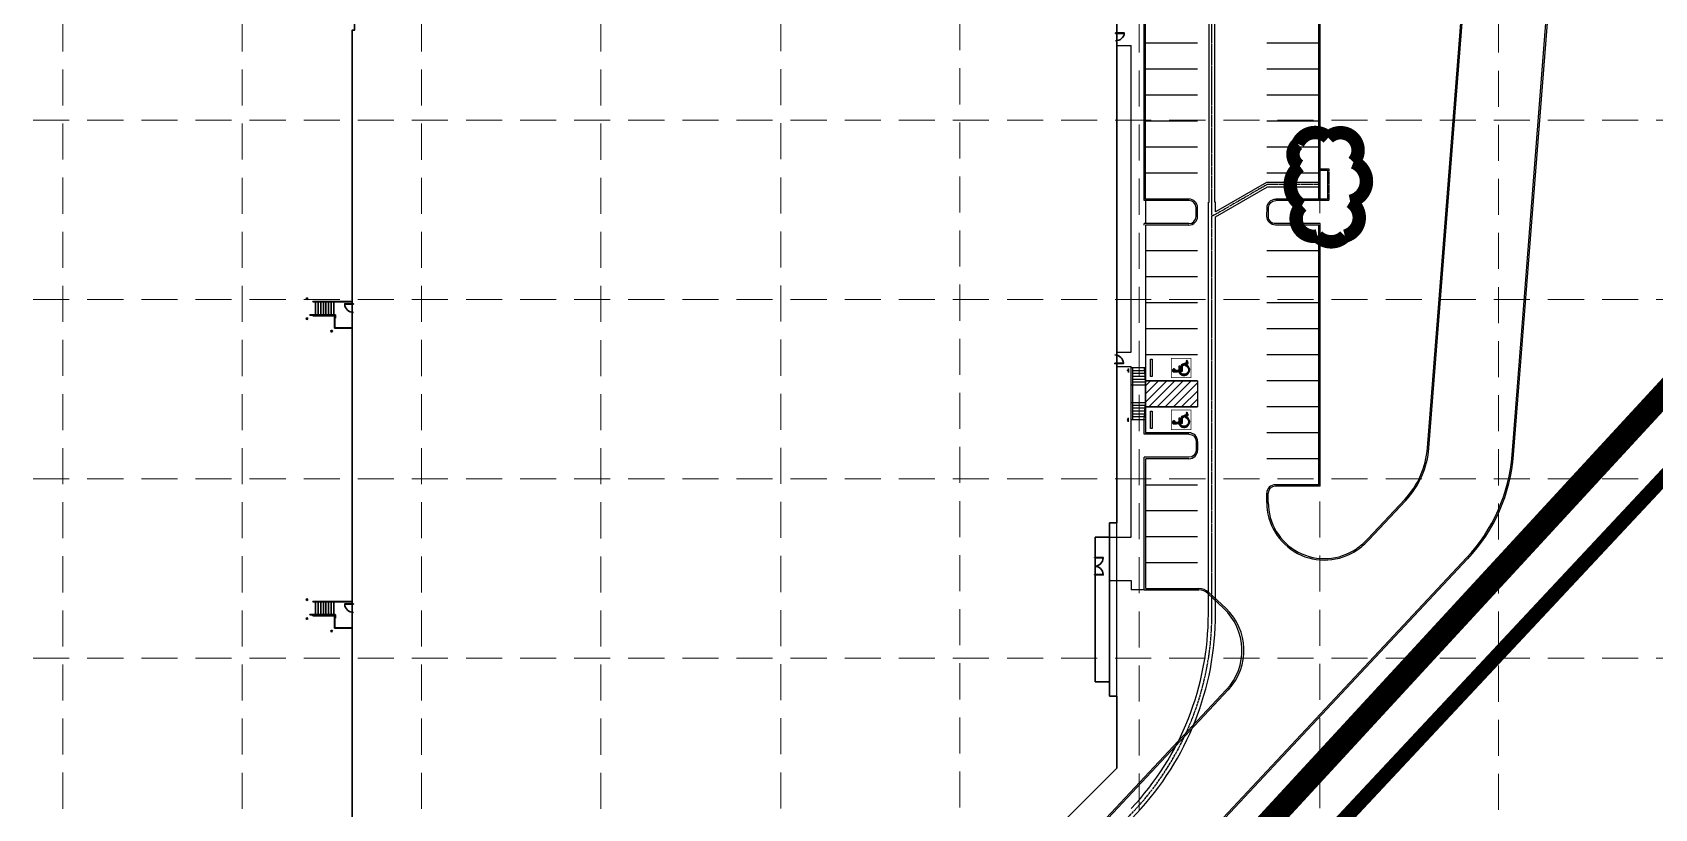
# Model space of a CAD drawing. Header units: inches. Extents: x 2412594 to 2415086, y 7034205 to 7038188.
# Drawn here: x 2414141 to 2414703, y 7035212 to 7035481 of the extents above; entities that cross this region are included whole.
import ezdxf

# ---------------------------------------------------------------- set-up
doc = ezdxf.new("R2010")
doc.units = ezdxf.units.IN
doc.header["$MEASUREMENT"] = 0
for name, pattern in [('2752-06.112 Base Storm$0$CNTRLN', [1.125, 0.75, -0.125, 0.125, -0.125]), ('HIDDEN', [0.375, 0.25, -0.125]), ('HIDDEN2', [0.1875, 0.125, -0.0625])]:
    doc.linetypes.add(name, pattern=pattern)
for name, color, linetype in [('2752-06.112 Base Storm$0$P-STORM', 11, 'Continuous'), ('GRID', 254, 'HIDDEN'), ('LEGEND', 7, 'Continuous'), ('LIMITS OF DISTURBANCE', 1, 'HIDDEN'), ('P-BLDG', 7, 'Continuous'), ('P-PVMT', 3, 'Continuous'), ('P-STRIPE', 10, 'Continuous'), ('SILT FENCE', 200, 'Continuous'), ('STORM', 5, '2752-06.112 Base Storm$0$CNTRLN')]:
    doc.layers.add(name, color=color, linetype=linetype)

msp = doc.modelspace()

# ---------------------------------------------------------------- hatches: boundary and pattern name
at = {"layer": 'P-STRIPE'}
h = msp.add_hatch(color=252, dxfattribs=at)
h.paths.add_polyline_path([(2414542.01, 7035361.62), (2414535.5, 7035361.62), (2414535.5, 7035368.13), (2414542.01, 7035368.13)], flags=16)
h.paths.add_polyline_path([(2414542.25, 7035361.38), (2414542.25, 7035368.38), (2414535.26, 7035368.38), (2414535.26, 7035361.38)])
h = msp.add_hatch(color=252, dxfattribs=at)
edge = h.paths.add_edge_path()
edge.add_spline(control_points=[(2414539.17, 7035363.73), (2414537.72, 7035363.61), (2414536.28, 7035363.48), (2414536.28, 7035363.48), (2414536.28, 7035363.48), (2414535.71, 7035363.43), (2414535.7, 7035364), (2414535.69, 7035364.57), (2414536.26, 7035364.54), (2414536.83, 7035364.51), (2414536.76, 7035363.95), (2414537.36, 7035364), (2414537.96, 7035364.05), (2414537.96, 7035364.76), (2414537.96, 7035365.47), (2414538.17, 7035365.47), (2414538.39, 7035365.47), (2414538.39, 7035364.78), (2414538.39, 7035364.09), (2414538.56, 7035364.11), (2414538.74, 7035364.12), (2414538.74, 7035365.03), (2414538.74, 7035365.95), (2414539.71, 7035366.33), (2414540.68, 7035366.72), (2414540.57, 7035367.01), (2414540.45, 7035367.3), (2414540.64, 7035367.38), (2414540.84, 7035367.46), (2414541.04, 7035366.97), (2414541.23, 7035366.48), (2414540.2, 7035366.07), (2414539.17, 7035365.66), (2414539.17, 7035364.7), (2414539.17, 7035363.73)], knot_values=[0, 0, 0, 0.066667, 0.066667, 0.133333, 0.133333, 0.155556, 0.155556, 0.177778, 0.177778, 0.2, 0.2, 0.266667, 0.266667, 0.333333, 0.333333, 0.4, 0.4, 0.466667, 0.466667, 0.533333, 0.533333, 0.6, 0.6, 0.666667, 0.666667, 0.733333, 0.733333, 0.8, 0.8, 0.866667, 0.866667, 0.933333, 0.933333, 1, 1, 1], weights=[1, 1, 1, 1, 1, 0.682014, 1, 0.682014, 1, 0.682014, 1, 1, 1, 1, 1, 1, 1, 1, 1, 1, 1, 1, 1, 1, 1, 1, 1, 1, 1, 1, 1, 1, 1, 1, 1], degree=2, periodic=0)
h = msp.add_hatch(color=252, dxfattribs=at)
edge = h.paths.add_edge_path()
edge.add_spline(control_points=[(2414540.66, 7035365.95), (2414543.04, 7035364.69), (2414541.11, 7035362.81), (2414539.17, 7035360.94), (2414537.98, 7035363.35), (2414538.22, 7035363.37), (2414538.45, 7035363.39), (2414539.68, 7035361.45), (2414541, 7035363.34), (2414542.32, 7035365.22), (2414540.08, 7035365.72), (2414540.37, 7035365.83), (2414540.66, 7035365.95)], knot_values=[0, 0, 0, 0.125, 0.125, 0.25, 0.25, 0.5, 0.5, 0.625, 0.625, 0.75, 0.75, 1, 1, 1], weights=[1, 0.588082, 1, 0.588082, 1, 1, 1, 0.555567, 1, 0.555567, 1, 1, 1], degree=2, periodic=0)
h = msp.add_hatch(color=252, dxfattribs=at)
h.paths.add_polyline_path([(2414542.01, 7035343.62), (2414535.5, 7035343.62), (2414535.5, 7035350.13), (2414542.01, 7035350.13)], flags=16)
h.paths.add_polyline_path([(2414542.25, 7035343.38), (2414542.25, 7035350.38), (2414535.26, 7035350.38), (2414535.26, 7035343.38)])
h = msp.add_hatch(color=252, dxfattribs=at)
edge = h.paths.add_edge_path()
edge.add_spline(control_points=[(2414539.17, 7035345.73), (2414537.72, 7035345.61), (2414536.28, 7035345.48), (2414536.28, 7035345.48), (2414536.28, 7035345.48), (2414535.71, 7035345.43), (2414535.7, 7035346), (2414535.69, 7035346.57), (2414536.26, 7035346.54), (2414536.83, 7035346.51), (2414536.76, 7035345.95), (2414537.36, 7035346), (2414537.96, 7035346.05), (2414537.96, 7035346.76), (2414537.96, 7035347.47), (2414538.17, 7035347.47), (2414538.39, 7035347.47), (2414538.39, 7035346.78), (2414538.39, 7035346.09), (2414538.56, 7035346.11), (2414538.74, 7035346.12), (2414538.74, 7035347.03), (2414538.74, 7035347.95), (2414539.71, 7035348.33), (2414540.68, 7035348.72), (2414540.57, 7035349.01), (2414540.45, 7035349.3), (2414540.64, 7035349.38), (2414540.84, 7035349.46), (2414541.04, 7035348.97), (2414541.23, 7035348.48), (2414540.2, 7035348.07), (2414539.17, 7035347.66), (2414539.17, 7035346.7), (2414539.17, 7035345.73)], knot_values=[0, 0, 0, 0.066667, 0.066667, 0.133333, 0.133333, 0.155556, 0.155556, 0.177778, 0.177778, 0.2, 0.2, 0.266667, 0.266667, 0.333333, 0.333333, 0.4, 0.4, 0.466667, 0.466667, 0.533333, 0.533333, 0.6, 0.6, 0.666667, 0.666667, 0.733333, 0.733333, 0.8, 0.8, 0.866667, 0.866667, 0.933333, 0.933333, 1, 1, 1], weights=[1, 1, 1, 1, 1, 0.682014, 1, 0.682014, 1, 0.682014, 1, 1, 1, 1, 1, 1, 1, 1, 1, 1, 1, 1, 1, 1, 1, 1, 1, 1, 1, 1, 1, 1, 1, 1, 1], degree=2, periodic=0)
h = msp.add_hatch(color=252, dxfattribs=at)
edge = h.paths.add_edge_path()
edge.add_spline(control_points=[(2414540.66, 7035347.95), (2414543.04, 7035346.69), (2414541.11, 7035344.81), (2414539.17, 7035342.94), (2414537.98, 7035345.35), (2414538.22, 7035345.37), (2414538.45, 7035345.39), (2414539.68, 7035343.45), (2414541, 7035345.34), (2414542.32, 7035347.22), (2414540.08, 7035347.72), (2414540.37, 7035347.83), (2414540.66, 7035347.95)], knot_values=[0, 0, 0, 0.125, 0.125, 0.25, 0.25, 0.5, 0.5, 0.625, 0.625, 0.75, 0.75, 1, 1, 1], weights=[1, 0.588082, 1, 0.588082, 1, 1, 1, 0.555567, 1, 0.555567, 1, 1, 1], degree=2, periodic=0)

# ---------------------------------------------------------------- linework, layer by layer
at = {"layer": '2752-06.112 Base Storm$0$P-STORM', "color": 5}
for p, q in [((2414568.29, 7035429.17), (2414550.67, 7035418.99)), ((2414586.91, 7035429.17), (2414568.29, 7035429.17)), ((2414548.16, 7035279.66), (2414548.16, 7035422.4)), ((2414548.16, 7035422.4), (2414548.41, 7035422.4)), ((2414550.67, 7035422.4), (2414550.41, 7035422.4)), ((2414550.67, 7035418.99), (2414550.67, 7035422.4))]:
    msp.add_line(p, q, dxfattribs=at)
for points in [[(2414548.41, 7035422.4), (2414548.41, 7035610.6)], [(2414550.41, 7035422.4), (2414550.41, 7035605.31)]]:
    msp.add_lwpolyline(points, dxfattribs=at)
msp.add_lwpolyline([(2414316.27, 7034989.51), (2414523.3, 7035210.43, 0.19049), (2414550.67, 7035279.66), (2414550.67, 7035417.26), (2414568.69, 7035427.67), (2414586.91, 7035427.67)], format="xyb", dxfattribs=at)
msp.add_arc((2414449.41, 7035279.66), 98.75, 316.8596, 0, dxfattribs=at)
at = {"layer": 'GRID', "color": 252, "linetype": 'HIDDEN', "lineweight": 0, "ltscale": 50}
for p, q in [((2414151.15, 7034518.34), (2414151.15, 7038123.05)), ((2414213.3, 7034518.33), (2414213.3, 7038123.05)), ((2414275.44, 7034518.32), (2414275.44, 7038123.05)), ((2414337.59, 7034518.31), (2414337.59, 7038123.05)), ((2414400.03, 7034518.45), (2414399.74, 7038123.05)), ((2414462.11, 7034518.75), (2414461.88, 7038123.05)), ((2414524.21, 7034518.01), (2414524.03, 7038123.05)), ((2414586.93, 7034518.58), (2414586.45, 7038124.45)), ((2414648.74, 7034517.93), (2414648.6, 7038124.45)), ((2412659.63, 7035450.75), (2415021.2, 7035450.75)), ((2412659.63, 7035388.61), (2415021.2, 7035388.61)), ((2412659.63, 7035326.46), (2415021.2, 7035326.46)), ((2412659.63, 7035264.31), (2415021.2, 7035264.31))]:
    msp.add_line(p, q, dxfattribs=at)
at = {"layer": 'LEGEND', "color": 170, "ltscale": 100, "const_width": 4.66}
msp.add_lwpolyline([(2414580.61, 7035421.17, 0.520567), (2414580.61, 7035421.17, 0.765195), (2414585.92, 7035410.63, 0.417879), (2414595.47, 7035410.56, 0.6649), (2414597.31, 7035422.62, 0.744833), (2414598.45, 7035436.21, 0.975642), (2414589.71, 7035444.68, 0.520567), (2414579.17, 7035442.57, 0.520567), (2414579.87, 7035434.84, 0.540264), (2414580.61, 7035421.17)], format="xyb", close=True, dxfattribs=at)
at = {"layer": 'LIMITS OF DISTURBANCE', "ltscale": 60, "const_width": 5}
msp.add_lwpolyline([(2414786.58, 7035859.94), (2414739.61, 7035922.32), (2414654.79, 7036041.88), (2414554.94, 7036271.98), (2414463.5, 7036453.57), (2414436.21, 7036571.18), (2414426.35, 7036933.74), (2413311.3, 7036935.34), (2413183.76, 7036923.44), (2413173.05, 7036917.91), (2413161.81, 7036918.85), (2413145.89, 7036915.1), (2413063.46, 7036887.01), (2413070.02, 7036868.29), (2413078.88, 7036845.68), (2413065.89, 7036577.29), (2413056.21, 7036041.03), (2413030.31, 7035479.11), (2413017.28, 7034895.95), (2414287.42, 7034879.34), (2414828.02, 7035457.38), (2414835.09, 7035727.38), (2414842.36, 7035789.59)], close=True, dxfattribs=at)
at = {"layer": 'P-BLDG', "color": 9, "linetype": 'Continuous', "lineweight": 30}
for p, q in [((2414237.76, 7035387.75), (2414237.76, 7035387.88)), ((2414237.76, 7035387.88), (2414251.44, 7035387.88)), ((2414237.76, 7035387.75), (2414251.44, 7035387.75)), ((2414238.68, 7035383.34), (2414238.68, 7035387.75)), ((2414239.6, 7035383.34), (2414239.6, 7035387.75)), ((2414240.51, 7035383.34), (2414240.51, 7035387.75)), ((2414241.43, 7035383.34), (2414241.43, 7035387.75)), ((2414242.35, 7035383.34), (2414242.35, 7035387.75)), ((2414243.26, 7035383.34), (2414243.26, 7035387.75)), ((2414244.18, 7035383.34), (2414244.18, 7035387.75)), ((2414245.1, 7035383.34), (2414245.1, 7035387.75)), ((2414236.76, 7035383.34), (2414245.43, 7035383.34)), ((2414236.76, 7035383.21), (2414236.76, 7035383.34)), ((2414236.76, 7035383.21), (2414245.43, 7035383.21)), ((2414237.76, 7035383.09), (2414245.43, 7035383.09)), ((2414237.76, 7035382.96), (2414237.76, 7035383.09)), ((2414237.76, 7035382.96), (2414245.3, 7035382.96)), ((2414245.3, 7035378.63), (2414245.3, 7035382.96)), ((2414245.3, 7035378.63), (2414251.44, 7035378.63)), ((2414245.43, 7035378.75), (2414245.43, 7035383.09)), ((2414245.43, 7035378.75), (2414251.44, 7035378.75)), ((2414245.55, 7035382.09), (2414245.55, 7035383.09)), ((2414245.55, 7035382.09), (2414245.68, 7035382.09)), ((2414245.68, 7035382.09), (2414245.68, 7035383.09)), ((2414508.94, 7035306.23), (2414513.94, 7035306.23)), ((2414508.94, 7035306.23), (2414508.94, 7035256.07)), ((2414237.76, 7035283.79), (2414237.76, 7035283.92)), ((2414237.76, 7035283.92), (2414251.44, 7035283.92)), ((2414237.76, 7035283.79), (2414251.44, 7035283.79)), ((2414238.68, 7035283.61), (2414238.68, 7035283.73)), ((2414238.68, 7035279.13), (2414238.68, 7035283.54)), ((2414239.6, 7035283.61), (2414239.6, 7035283.74)), ((2414239.6, 7035279.13), (2414239.6, 7035283.54)), ((2414240.51, 7035283.61), (2414240.51, 7035283.74)), ((2414240.51, 7035279.13), (2414240.51, 7035283.54)), ((2414241.43, 7035283.61), (2414241.43, 7035283.74)), ((2414241.43, 7035279.13), (2414241.43, 7035283.54)), ((2414242.35, 7035283.61), (2414242.35, 7035283.74)), ((2414242.35, 7035279.13), (2414242.35, 7035283.54)), ((2414243.26, 7035283.61), (2414243.26, 7035283.74)), ((2414243.26, 7035279.13), (2414243.26, 7035283.54)), ((2414244.18, 7035283.61), (2414244.18, 7035283.74)), ((2414244.18, 7035279.13), (2414244.18, 7035283.54)), ((2414245.1, 7035283.61), (2414245.1, 7035283.74)), ((2414245.1, 7035279.13), (2414245.1, 7035283.54)), ((2414236.76, 7035279.38), (2414245.43, 7035279.38)), ((2414236.76, 7035279.25), (2414236.76, 7035279.38)), ((2414236.76, 7035279.25), (2414245.43, 7035279.25)), ((2414237.76, 7035279.13), (2414245.43, 7035279.13)), ((2414237.76, 7035279), (2414237.76, 7035279.13)), ((2414237.76, 7035279), (2414245.31, 7035279)), ((2414245.31, 7035274.67), (2414245.31, 7035279)), ((2414245.43, 7035274.79), (2414245.43, 7035279.13)), ((2414245.56, 7035278.13), (2414245.56, 7035279.13)), ((2414245.56, 7035278.13), (2414245.68, 7035278.13)), ((2414245.68, 7035278.13), (2414245.68, 7035279.13)), ((2414245.31, 7035274.67), (2414251.44, 7035274.67)), ((2414245.43, 7035274.79), (2414251.44, 7035274.79)), ((2414508.94, 7035256.07), (2414513.94, 7035256.07))]:
    msp.add_line(p, q, dxfattribs=at)
for points in [[(2414252.29, 7035882.82), (2414273.94, 7035882.82), (2414273.94, 7035883.65), (2414426.44, 7035883.65), (2414426.44, 7035884.48), (2414438.94, 7035884.48), (2414438.94, 7035883.65), (2414488.94, 7035883.65), (2414488.94, 7035881.15), (2414513.94, 7035881.15), (2414513.94, 7035821.15), (2414516.44, 7035821.15), (2414516.44, 7035596.15), (2414513.94, 7035596.15), (2414513.94, 7035536.15), (2414516.44, 7035536.15), (2414516.44, 7035311.15), (2414513.94, 7035311.15), (2414513.94, 7035251.15), (2414516.44, 7035251.15), (2414516.44, 7035226.15), (2414428.05, 7035137.76)], [(2414251.44, 7035161.98), (2414251.44, 7035481.98), (2414252.27, 7035481.98), (2414252.27, 7035535.32), (2414251.44, 7035535.32), (2414251.44, 7035855.32), (2414252.27, 7035855.32), (2414252.27, 7035882.82)]]:
    msp.add_lwpolyline(points, dxfattribs=at)
at = {"layer": 'P-BLDG', "color": 9, "linetype": 'Continuous', "lineweight": 30, "extrusion": (0, 0, -1)}
for points in [[(-2414516.03, 7035480.84), (-2414519.03, 7035480.84), (-2414519.03, 7035480.99), (-2414516.03, 7035480.99)], [(-2414508.73, 7035299), (-2414511.73, 7035299), (-2414511.73, 7035299.15), (-2414508.73, 7035299.15)]]:
    msp.add_lwpolyline(points, close=True, dxfattribs=at)
at = {"layer": 'P-BLDG', "color": 9, "linetype": 'Continuous', "lineweight": 30}
for points in [[(2414251.84, 7035386.96), (2414248.84, 7035386.96), (2414248.84, 7035387.11), (2414251.84, 7035387.11)], [(2414515.73, 7035366.52), (2414518.74, 7035366.52), (2414518.73, 7035366.37), (2414515.73, 7035366.38)], [(2414508.73, 7035293.3), (2414511.73, 7035293.3), (2414511.73, 7035293.15), (2414508.73, 7035293.15)], [(2414251.84, 7035282.96), (2414248.84, 7035282.96), (2414248.84, 7035283.11), (2414251.84, 7035283.11)]]:
    msp.add_lwpolyline(points, close=True, dxfattribs=at)
at = {"layer": 'P-BLDG', "color": 9, "linetype": 'HIDDEN2'}
msp.add_lwpolyline([(2414516.44, 7035251.15), (2414516.44, 7035311.15)], dxfattribs=at)
at = {"layer": 'P-BLDG', "color": 9, "linetype": 'Continuous', "lineweight": 30}
for centre in [(2414235.76, 7035388.88), (2414235.76, 7035381.96), (2414244.3, 7035377.63), (2414235.76, 7035284.57), (2414235.76, 7035278), (2414244.31, 7035273.67)]:
    msp.add_circle(centre, 0.25, dxfattribs=at)
at = {"layer": 'P-BLDG', "color": 9, "linetype": 'Continuous', "lineweight": 30, "extrusion": (0, 0, -1)}
for centre, start, end in [((-2414251.84, 7035387.11), 269.9999, 357.2137), ((-2414515.73, 7035366.38), 90.1092, 177.323), ((-2414508.73, 7035293.15), 89.9999, 177.2137), ((-2414251.84, 7035283.11), 269.9999, 357.2137)]:
    msp.add_arc(centre, 3, start, end, dxfattribs=at)
at = {"layer": 'P-BLDG', "color": 9, "linetype": 'Continuous', "lineweight": 30}
for centre, radius, start, end in [((2414245.43, 7035383.09), 0.25, 0, 90), ((2414245.43, 7035383.09), 0.125, 0, 90), ((2414508.73, 7035299.15), 3, 269.9999, 357.2137), ((2414245.43, 7035279.13), 0.25, 0, 90), ((2414245.43, 7035279.13), 0.125, 0, 90)]:
    msp.add_arc(centre, radius, start, end, dxfattribs=at)
msp.add_ellipse((2414516.03, 7035480.97), major_axis=(-3, 0), ratio=0.883235, start_param=1.570795, end_param=3.092962, dxfattribs=at)
at = {"layer": 'P-PVMT', "color": 7}
for p, q in [((2414624.62, 7035337.12), (2414665.23, 7035856.39)), ((2414624.12, 7035337.16), (2414664.7, 7035856.08)), ((2414653.45, 7035334.76), (2414694.14, 7035854.11)), ((2414653.94, 7035334.73), (2414694.64, 7035854.07)), ((2414525.91, 7035422.92), (2414525.91, 7035504.41)), ((2414526.41, 7035423.42), (2414526.41, 7035504.41)), ((2414586.41, 7035423.42), (2414586.41, 7035504.41)), ((2414586.91, 7035422.92), (2414586.91, 7035504.91)), ((2414516.44, 7035476.65), (2414521.41, 7035476.65)), ((2414521.41, 7035370.35), (2414521.41, 7035476.65)), ((2414541.41, 7035423.42), (2414526.41, 7035423.42)), ((2414586.41, 7035423.42), (2414571.53, 7035423.42)), ((2414541.41, 7035422.92), (2414525.91, 7035422.92)), ((2414526.41, 7035422.92), (2414526.41, 7035414.92)), ((2414543.91, 7035417.42), (2414543.91, 7035420.42)), ((2414544.41, 7035417.42), (2414544.41, 7035420.42)), ((2414568.47, 7035417.48), (2414568.53, 7035420.48)), ((2414568.97, 7035417.47), (2414569.03, 7035420.47)), ((2414586.91, 7035422.92), (2414571.53, 7035422.92)), ((2414541.41, 7035414.92), (2414525.91, 7035414.92)), ((2414525.91, 7035414.42), (2414525.91, 7035414.92)), ((2414541.41, 7035414.42), (2414526.41, 7035414.42)), ((2414526.41, 7035414.42), (2414526.41, 7035342.42)), ((2414586.91, 7035414.92), (2414571.47, 7035414.92)), ((2414586.41, 7035414.42), (2414571.47, 7035414.42)), ((2414586.41, 7035324.42), (2414586.41, 7035414.42)), ((2414586.91, 7035414.42), (2414586.91, 7035414.92)), ((2414586.91, 7035323.92), (2414586.91, 7035414.42)), ((2414516.43, 7035370.35), (2414521.41, 7035370.35)), ((2414516.43, 7035365.35), (2414521.41, 7035365.35)), ((2414521.41, 7035306.19), (2414521.41, 7035365.35)), ((2414526.41, 7035364.9), (2414521.41, 7035364.9)), ((2414521.91, 7035364.9), (2414521.91, 7035346.9)), ((2414526, 7035363.9), (2414521.91, 7035363.9)), ((2414526.08, 7035362.9), (2414521.91, 7035362.9)), ((2414526.16, 7035361.9), (2414521.91, 7035361.9)), ((2414525.91, 7035364.9), (2414526.41, 7035358.9)), ((2414526.41, 7035358.9), (2414521.41, 7035358.9)), ((2414526.25, 7035360.9), (2414521.91, 7035360.9)), ((2414526.33, 7035359.9), (2414521.91, 7035359.9)), ((2414526.41, 7035351.42), (2414526.41, 7035360.42)), ((2414521.41, 7035352.9), (2414526.41, 7035352.9)), ((2414526.33, 7035351.9), (2414521.91, 7035351.9)), ((2414526.25, 7035350.9), (2414521.91, 7035350.9)), ((2414525.91, 7035346.9), (2414526.41, 7035352.9)), ((2414526.41, 7035346.9), (2414521.41, 7035346.9)), ((2414526.16, 7035349.9), (2414521.91, 7035349.9)), ((2414526.08, 7035348.9), (2414521.91, 7035348.9)), ((2414526, 7035347.9), (2414521.91, 7035347.9)), ((2414525.91, 7035341.92), (2414525.91, 7035346.9)), ((2414541.44, 7035341.92), (2414525.91, 7035341.92)), ((2414541.44, 7035342.42), (2414526.41, 7035342.42)), ((2414543.94, 7035339.42), (2414543.94, 7035336.42)), ((2414544.44, 7035339.42), (2414544.44, 7035336.42)), ((2414525.94, 7035287.92), (2414525.94, 7035333.92)), ((2414541.44, 7035333.92), (2414525.94, 7035333.92)), ((2414541.44, 7035333.42), (2414526.44, 7035333.42)), ((2414526.44, 7035288.42), (2414526.44, 7035333.42)), ((2414586.41, 7035324.42), (2414571.41, 7035324.42)), ((2414586.91, 7035323.92), (2414571.41, 7035323.92)), ((2414568.41, 7035318.28), (2414568.41, 7035321.42)), ((2414568.91, 7035318.28), (2414568.91, 7035321.42)), ((2414603.45, 7035305.65), (2414616.23, 7035319.29)), ((2414603.82, 7035305.3), (2414616.6, 7035318.95)), ((2414513.94, 7035306.19), (2414521.41, 7035306.19)), ((2414294.76, 7034933.09), (2414637.68, 7035299.03)), ((2414295.13, 7034932.75), (2414638.04, 7035298.69)), ((2414513.94, 7035291.19), (2414521.44, 7035291.19)), ((2414521.44, 7035291.19), (2414521.44, 7035287.92)), ((2414526.44, 7035288.42), (2414544.9, 7035288.42)), ((2414525.94, 7035287.92), (2414521.44, 7035287.92)), ((2414525.94, 7035287.92), (2414544.9, 7035287.92)), ((2414547.98, 7035286.71), (2414553.47, 7035281.56)), ((2414548.32, 7035287.07), (2414554.18, 7035281.58)), ((2414273.24, 7034953.27), (2414554.39, 7035253.29)), ((2414273.6, 7034952.92), (2414555.09, 7035253.31))]:
    msp.add_line(p, q, dxfattribs=at)
at = {"layer": 'P-PVMT', "color": 7, "flags": 128}
for points in [[(2414528.16, 7035367.92), (2414528.66, 7035367.92), (2414528.66, 7035361.92), (2414528.16, 7035361.92), (2414528.16, 7035367.92)], [(2414528.16, 7035349.92), (2414528.66, 7035349.92), (2414528.66, 7035343.92), (2414528.16, 7035343.92), (2414528.16, 7035349.92)]]:
    msp.add_lwpolyline(points, dxfattribs=at)
for points in [[(2414520.5, 7035363.32), (2414520.46, 7035363.32), (2414520.45, 7035364.7), (2414520.49, 7035364.7)], [(2414520.42, 7035346.23), (2414520.37, 7035346.23), (2414520.37, 7035347.61), (2414520.41, 7035347.61)]]:
    msp.add_lwpolyline(points, close=True, dxfattribs=at)
at = {"layer": 'P-PVMT', "color": 7}
for centre in [(2414520.29, 7035364.01), (2414520.21, 7035346.92)]:
    msp.add_circle(centre, 0.167, dxfattribs=at)
for centre, radius, start, end in [((2414541.41, 7035420.42), 3, 0, 90), ((2414541.41, 7035420.42), 2.5, 0, 90), ((2414541.41, 7035417.42), 3, 270, 0), ((2414541.41, 7035417.42), 2.5, 270, 0), ((2414541.44, 7035339.42), 3, 0, 90), ((2414541.44, 7035336.42), 3, 270, 0), ((2414594.71, 7035339.46), 29.5, 316.8598, 355.5284), ((2414594.71, 7035339.46), 30, 316.8598, 355.5284), ((2414594.63, 7035339.37), 59, 316.8598, 355.5198), ((2414594.63, 7035339.37), 59.5, 316.8598, 355.5198), ((2414571.41, 7035321.42), 3, 90, 180), ((2414571.41, 7035321.42), 2.5, 90, 180), ((2414588.41, 7035318.28), 20, 180, 304.5765), ((2414588.41, 7035318.28), 19.5, 180, 304.5765), ((2414585.57, 7035322.4), 24.5, 304.5765, 316.8598), ((2414585.57, 7035322.4), 25, 304.5765, 316.8598), ((2414544.9, 7035283.42), 5, 46.8597, 90), ((2414544.9, 7035283.42), 4.5, 46.8597, 90), ((2414539.79, 7035266.97), 20, 316.8598, 46.8597), ((2414540.5, 7035266.99), 20, 316.8598, 46.8597)]:
    msp.add_arc(centre, radius, start, end, dxfattribs=at)
at = {"layer": 'P-PVMT', "color": 7, "extrusion": (0, 0, -1)}
for centre, radius, start, end in [((-2414571.53, 7035420.42), 3, 1.1218, 90), ((-2414571.53, 7035420.42), 2.5, 1.1218, 90), ((-2414571.47, 7035417.42), 3, 270, 1.1218), ((-2414571.47, 7035417.42), 2.5, 270, 1.1218), ((-2414541.44, 7035339.42), 2.5, 90, 180), ((-2414541.44, 7035336.42), 2.5, 180, 270)]:
    msp.add_arc(centre, radius, start, end, dxfattribs=at)
at = {"layer": 'P-STRIPE', "color": 252}
for p, q in [((2414544.41, 7035477.41), (2414526.41, 7035477.41)), ((2414586.41, 7035477.41), (2414568.41, 7035477.41)), ((2414544.41, 7035468.41), (2414526.41, 7035468.41)), ((2414586.41, 7035468.41), (2414568.41, 7035468.41)), ((2414544.41, 7035459.42), (2414526.41, 7035459.42)), ((2414586.41, 7035459.42), (2414568.41, 7035459.42)), ((2414544.41, 7035450.42), (2414526.41, 7035450.42)), ((2414586.41, 7035450.42), (2414568.41, 7035450.42)), ((2414544.41, 7035441.42), (2414526.41, 7035441.42)), ((2414586.41, 7035441.42), (2414568.41, 7035441.42)), ((2414544.41, 7035432.42), (2414526.41, 7035432.42)), ((2414586.41, 7035432.42), (2414568.41, 7035432.42)), ((2414544.41, 7035405.42), (2414526.41, 7035405.42)), ((2414586.41, 7035405.42), (2414568.41, 7035405.42)), ((2414544.41, 7035396.42), (2414526.41, 7035396.42)), ((2414586.41, 7035396.42), (2414568.41, 7035396.42)), ((2414544.41, 7035387.42), (2414526.41, 7035387.42)), ((2414586.41, 7035387.42), (2414568.41, 7035387.42)), ((2414544.41, 7035378.42), (2414526.41, 7035378.42)), ((2414586.41, 7035378.42), (2414568.41, 7035378.42)), ((2414544.41, 7035369.42), (2414526.41, 7035369.42)), ((2414586.41, 7035369.42), (2414568.41, 7035369.42)), ((2414544.41, 7035360.42), (2414526.41, 7035360.42)), ((2414526.41, 7035360.42), (2414544.41, 7035360.42)), ((2414526.41, 7035358.73), (2414528.1, 7035360.42)), ((2414526.41, 7035355.9), (2414530.93, 7035360.42)), ((2414526.41, 7035353.07), (2414533.76, 7035360.42)), ((2414527.59, 7035351.42), (2414536.59, 7035360.42)), ((2414530.41, 7035351.42), (2414539.41, 7035360.42)), ((2414533.24, 7035351.36), (2414542.24, 7035360.36)), ((2414536.07, 7035351.36), (2414544.41, 7035359.7)), ((2414538.9, 7035351.36), (2414544.41, 7035356.87)), ((2414544.41, 7035360.36), (2414544.41, 7035351.36)), ((2414586.41, 7035360.42), (2414568.41, 7035360.42)), ((2414544.41, 7035351.42), (2414526.41, 7035351.42)), ((2414526.41, 7035351.42), (2414544.41, 7035351.42)), ((2414541.73, 7035351.36), (2414544.41, 7035354.04)), ((2414586.41, 7035351.42), (2414568.41, 7035351.42)), ((2414586.41, 7035342.42), (2414568.41, 7035342.42)), ((2414586.41, 7035333.42), (2414568.41, 7035333.42)), ((2414526.44, 7035324.42), (2414544.44, 7035324.42)), ((2414526.44, 7035315.42), (2414544.44, 7035315.42)), ((2414526.44, 7035306.42), (2414544.44, 7035306.42)), ((2414526.44, 7035297.42), (2414544.44, 7035297.42))]:
    msp.add_line(p, q, dxfattribs=at)
for points, weights, knots in [([(2414539.17, 7035363.73), (2414537.72, 7035363.61), (2414536.28, 7035363.48), (2414536.28, 7035363.48), (2414536.28, 7035363.48), (2414535.71, 7035363.43), (2414535.7, 7035364), (2414535.69, 7035364.57), (2414536.26, 7035364.54), (2414536.83, 7035364.51), (2414536.76, 7035363.95), (2414537.36, 7035364), (2414537.96, 7035364.05), (2414537.96, 7035364.76), (2414537.96, 7035365.47), (2414538.17, 7035365.47), (2414538.39, 7035365.47), (2414538.39, 7035364.78), (2414538.39, 7035364.09), (2414538.56, 7035364.11), (2414538.74, 7035364.12), (2414538.74, 7035365.03), (2414538.74, 7035365.95), (2414539.71, 7035366.33), (2414540.68, 7035366.72), (2414540.57, 7035367.01), (2414540.45, 7035367.3), (2414540.64, 7035367.38), (2414540.84, 7035367.46), (2414541.04, 7035366.97), (2414541.23, 7035366.48), (2414540.2, 7035366.07), (2414539.17, 7035365.66), (2414539.17, 7035364.7), (2414539.17, 7035363.73)], [1, 1, 1, 1, 1, 0.682014096916, 1, 0.682014096916, 1, 0.682014096916, 1, 1, 1, 1, 1, 1, 1, 1, 1, 1, 1, 1, 1, 1, 1, 1, 1, 1, 1, 1, 1, 1, 1, 1, 1], [0, 0, 0, 0.066667, 0.066667, 0.133333, 0.133333, 0.155556, 0.155556, 0.177778, 0.177778, 0.2, 0.2, 0.266667, 0.266667, 0.333333, 0.333333, 0.4, 0.4, 0.466667, 0.466667, 0.533333, 0.533333, 0.6, 0.6, 0.666667, 0.666667, 0.733333, 0.733333, 0.8, 0.8, 0.866667, 0.866667, 0.933333, 0.933333, 1, 1, 1]), ([(2414540.66, 7035365.95), (2414543.04, 7035364.69), (2414541.11, 7035362.81), (2414539.17, 7035360.94), (2414537.98, 7035363.35), (2414538.22, 7035363.37), (2414538.45, 7035363.39), (2414539.68, 7035361.45), (2414541, 7035363.34), (2414542.32, 7035365.22), (2414540.08, 7035365.72), (2414540.37, 7035365.83), (2414540.66, 7035365.95)], [1, 0.588081654597, 1, 0.588081654597, 1, 1, 1, 0.555566877142, 1, 0.555566877142, 1, 1, 1], [0, 0, 0, 0.125, 0.125, 0.25, 0.25, 0.5, 0.5, 0.625, 0.625, 0.75, 0.75, 1, 1, 1]), ([(2414539.17, 7035345.73), (2414537.72, 7035345.61), (2414536.28, 7035345.48), (2414536.28, 7035345.48), (2414536.28, 7035345.48), (2414535.71, 7035345.43), (2414535.7, 7035346), (2414535.69, 7035346.57), (2414536.26, 7035346.54), (2414536.83, 7035346.51), (2414536.76, 7035345.95), (2414537.36, 7035346), (2414537.96, 7035346.05), (2414537.96, 7035346.76), (2414537.96, 7035347.47), (2414538.17, 7035347.47), (2414538.39, 7035347.47), (2414538.39, 7035346.78), (2414538.39, 7035346.09), (2414538.56, 7035346.11), (2414538.74, 7035346.12), (2414538.74, 7035347.03), (2414538.74, 7035347.95), (2414539.71, 7035348.33), (2414540.68, 7035348.72), (2414540.57, 7035349.01), (2414540.45, 7035349.3), (2414540.64, 7035349.38), (2414540.84, 7035349.46), (2414541.04, 7035348.97), (2414541.23, 7035348.48), (2414540.2, 7035348.07), (2414539.17, 7035347.66), (2414539.17, 7035346.7), (2414539.17, 7035345.73)], [1, 1, 1, 1, 1, 0.682014096916, 1, 0.682014096916, 1, 0.682014096916, 1, 1, 1, 1, 1, 1, 1, 1, 1, 1, 1, 1, 1, 1, 1, 1, 1, 1, 1, 1, 1, 1, 1, 1, 1], [0, 0, 0, 0.066667, 0.066667, 0.133333, 0.133333, 0.155556, 0.155556, 0.177778, 0.177778, 0.2, 0.2, 0.266667, 0.266667, 0.333333, 0.333333, 0.4, 0.4, 0.466667, 0.466667, 0.533333, 0.533333, 0.6, 0.6, 0.666667, 0.666667, 0.733333, 0.733333, 0.8, 0.8, 0.866667, 0.866667, 0.933333, 0.933333, 1, 1, 1]), ([(2414540.66, 7035347.95), (2414543.04, 7035346.69), (2414541.11, 7035344.81), (2414539.17, 7035342.94), (2414537.98, 7035345.35), (2414538.22, 7035345.37), (2414538.45, 7035345.39), (2414539.68, 7035343.45), (2414541, 7035345.34), (2414542.32, 7035347.22), (2414540.08, 7035347.72), (2414540.37, 7035347.83), (2414540.66, 7035347.95)], [1, 0.588081654597, 1, 0.588081654597, 1, 1, 1, 0.555566877142, 1, 0.555566877142, 1, 1, 1], [0, 0, 0, 0.125, 0.125, 0.25, 0.25, 0.5, 0.5, 0.625, 0.625, 0.75, 0.75, 1, 1, 1])]:
    msp.add_rational_spline(points, weights, degree=2, knots=knots, dxfattribs=at)
at = {"layer": 'SILT FENCE', "const_width": 8}
msp.add_lwpolyline([(2414774.43, 7035864.02), (2414828.24, 7035780.5), (2414818.9, 7035729.15), (2414808.09, 7035466.67), (2414282.91, 7034897.1), (2413140.32, 7034910.87)], dxfattribs=at)
at = {"layer": 'STORM', "color": 5}
msp.add_lwpolyline([(2413048.39, 7034901.83), (2413138.76, 7034949.39, -0.124823), (2413210.46, 7034966.64), (2414236.76, 7034954.05, 0.210562), (2414310.95, 7034985.67), (2414522.38, 7035211.29, 0.19049), (2414549.41, 7035279.66), (2414549.41, 7035881.51, 0.16465), (2414533.99, 7035927.06), (2414527.33, 7035935.77, -0.16465), (2414511.91, 7035981.33), (2414511.91, 7036110.22, 0.065543), (2414508.51, 7036136.1), (2414502.53, 7036158.4)], format="xyb", dxfattribs=at)
for points in [[(2414586.41, 7035422.92), (2414586.41, 7035433.92), (2414589.91, 7035433.92), (2414589.91, 7035422.92)], [(2414586.91, 7035423.42), (2414586.91, 7035433.42), (2414589.41, 7035433.42), (2414589.41, 7035423.42)]]:
    msp.add_lwpolyline(points, close=True, dxfattribs=at)
at = {"layer": 'STORM', "color": 5, "flags": 128}
msp.add_lwpolyline([(2414586.91, 7035428.42), (2414568.49, 7035428.42), (2414549.41, 7035417.4)], dxfattribs=at)

doc.saveas('drawing.dxf')
